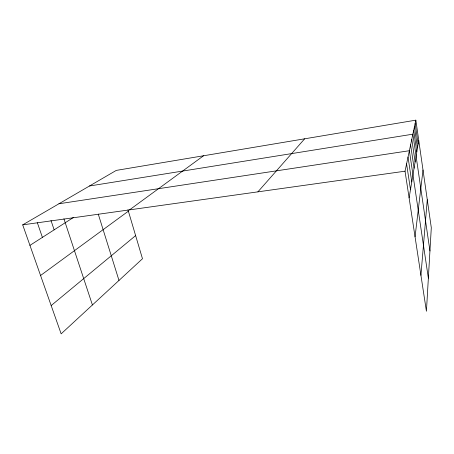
<?xml version="1.0" encoding="UTF-8"?>
<svg xmlns="http://www.w3.org/2000/svg" width="454" height="454" viewBox="0 0 454 454"><rect width="100%" height="100%" fill="white"/><g stroke="black" fill="none" stroke-linecap="round" stroke-linejoin="round"><path stroke-width="0.68" d="M420.932 275.323L427.276 199.732M415.052 236.795L423.009 170.034M409.105 197.882L418.741 140.343M415.841 120.157L431.3 227.726L426.425 311.279L405.03 171.198L415.841 120.157L116.281 170.403L22.7 224.861L61.148 333.843L142.482 258.74L127.977 209.827M257.912 191.843L304.657 138.81M51.171 305.559L135.621 235.603M129.549 209.867L203.54 155.767M40.565 275.493L128.374 211.172M29.936 245.376L73.372 217.517M89.483 185.998L412.873 134.174L429.944 250.983M58.952 203.767L409.366 150.717L428.36 278.126M22.7 224.861L405.03 171.198M37.353 222.732L42.404 237.38M50.979 220.451L54.151 229.843M63.929 218.811L92.417 304.969M98.268 214.123L118.988 280.436M406.585 163.849L410.49 189.624M408.027 157.039L411.772 181.963M410.615 144.826L414.076 168.201M411.784 139.321L415.115 161.999M414.428 126.836L417.476 147.896M413.668 130.417L416.8 151.942M415.149 123.42L418.123 144.031"/></g></svg>
